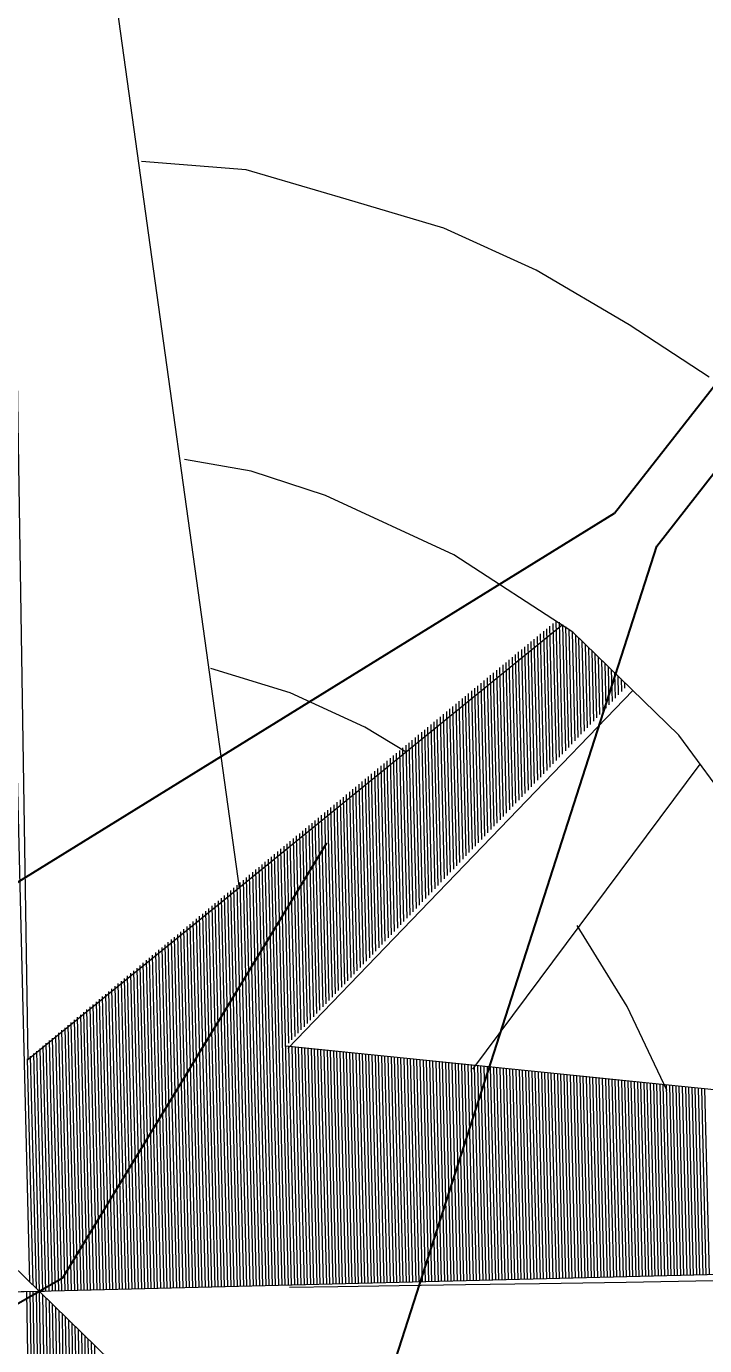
# Model space of a CAD drawing. Header units: metres. Extents: x -2639 to -2278, y 1912 to 2089.
# Drawn here: x -2387.52 to -2383.84, y 2048.69 to 2055.84 of the extents above; entities that cross this region are included whole.
import ezdxf

# ---------------------------------------------------------------- set-up
doc = ezdxf.new("R2010")
doc.units = ezdxf.units.M
for name, color, linetype in [('02', 2, 'Continuous'), ('4', 5, 'Continuous'), ('CONTORNO', 3, 'Continuous')]:
    doc.layers.add(name, color=color, linetype=linetype)
doc.layers.add('PLUMA-01', color=9, linetype='Continuous', lineweight=9)
doc.styles.add('ARIAL NARROW', font='ARIALN.TTF')

# ---------------------------------------------------------------- blocks, each defined once
blk = doc.blocks.new('*X3')
at = {"color": 0}
for p, q in [((-1.54889, 3.2975), (-1.476, 3.2975)), ((-1.54953, 3.2925), (-1.476, 3.2925)), ((-1.54937, 3.29375), (-1.476, 3.29375)), ((-1.54921, 3.295), (-1.476, 3.295)), ((-1.54905, 3.29625), (-1.476, 3.29625)), ((-1.55016, 3.2875), (-1.476, 3.2875)), ((-1.55, 3.28875), (-1.476, 3.28875)), ((-1.54984, 3.29), (-1.476, 3.29)), ((-1.54969, 3.29125), (-1.476, 3.29125)), ((-1.5508, 3.2825), (-1.476, 3.2825)), ((-1.55064, 3.28375), (-1.476, 3.28375)), ((-1.55048, 3.285), (-1.476, 3.285)), ((-1.55032, 3.28625), (-1.476, 3.28625)), ((-1.55159, 3.27625), (-1.476, 3.27625)), ((-1.55143, 3.2775), (-1.476, 3.2775)), ((-1.55127, 3.27875), (-1.476, 3.27875)), ((-1.55112, 3.28), (-1.476, 3.28)), ((-1.55096, 3.28125), (-1.476, 3.28125)), ((-1.55223, 3.27125), (-1.476, 3.27125)), ((-1.55207, 3.2725), (-1.476, 3.2725)), ((-1.55191, 3.27375), (-1.476, 3.27375)), ((-1.55175, 3.275), (-1.476, 3.275)), ((-1.71275, 3.26625), (-1.70278, 3.26625)), ((-1.7115, 3.2675), (-1.70403, 3.2675)), ((-1.71025, 3.26875), (-1.70529, 3.26875)), ((-1.709, 3.27), (-1.70655, 3.27)), ((-1.55286, 3.26625), (-1.476, 3.26625)), ((-1.5527, 3.2675), (-1.476, 3.2675)), ((-1.55254, 3.26875), (-1.476, 3.26875)), ((-1.55239, 3.27), (-1.476, 3.27)), ((-1.71775, 3.26125), (-1.69775, 3.26125)), ((-1.7165, 3.2625), (-1.69901, 3.2625)), ((-1.71525, 3.26375), (-1.70026, 3.26375)), ((-1.714, 3.265), (-1.70152, 3.265)), ((-1.5535, 3.26125), (-1.476, 3.26125)), ((-1.55334, 3.2625), (-1.476, 3.2625)), ((-1.55318, 3.26375), (-1.476, 3.26375)), ((-1.55302, 3.265), (-1.476, 3.265)), ((-1.72275, 3.25625), (-1.69272, 3.25625)), ((-1.7215, 3.2575), (-1.69398, 3.2575)), ((-1.72025, 3.25875), (-1.69524, 3.25875)), ((-1.719, 3.26), (-1.69649, 3.26)), ((-1.55413, 3.25625), (-1.476, 3.25625)), ((-1.55397, 3.2575), (-1.476, 3.2575)), ((-1.55382, 3.25875), (-1.476, 3.25875)), ((-1.55366, 3.26), (-1.476, 3.26)), ((-1.72775, 3.25125), (-1.68769, 3.25125)), ((-1.7265, 3.2525), (-1.68895, 3.2525)), ((-1.72525, 3.25375), (-1.69021, 3.25375)), ((-1.724, 3.255), (-1.69146, 3.255)), ((-1.55477, 3.25125), (-1.476, 3.25125)), ((-1.55461, 3.2525), (-1.476, 3.2525)), ((-1.55445, 3.25375), (-1.476, 3.25375)), ((-1.55429, 3.255), (-1.476, 3.255)), ((-1.73218, 3.24625), (-1.68267, 3.24625)), ((-1.73134, 3.2475), (-1.68392, 3.2475)), ((-1.73025, 3.24875), (-1.68518, 3.24875)), ((-1.729, 3.25), (-1.68644, 3.25)), ((-1.5554, 3.24625), (-1.476, 3.24625)), ((-1.55525, 3.2475), (-1.476, 3.2475)), ((-1.55509, 3.24875), (-1.476, 3.24875)), ((-1.55493, 3.25), (-1.476, 3.25)), ((-1.7336, 3.24375), (-1.68015, 3.24375)), ((-1.73302, 3.245), (-1.68141, 3.245)), ((-1.73262, 3.2425), (-1.6789, 3.2425)), ((-1.73164, 3.24125), (-1.67764, 3.24125)), ((-1.55604, 3.24125), (-1.476, 3.24125)), ((-1.55588, 3.2425), (-1.476, 3.2425)), ((-1.55572, 3.24375), (-1.476, 3.24375)), ((-1.55556, 3.245), (-1.476, 3.245)), ((-1.73065, 3.24), (-1.67638, 3.24)), ((-1.72967, 3.23875), (-1.67513, 3.23875)), ((-1.72868, 3.2375), (-1.67387, 3.2375)), ((-1.7277, 3.23625), (-1.67261, 3.23625)), ((-1.72671, 3.235), (-1.67136, 3.235)), ((-1.55683, 3.235), (-1.476, 3.235)), ((-1.55668, 3.23625), (-1.476, 3.23625)), ((-1.55652, 3.2375), (-1.476, 3.2375)), ((-1.55636, 3.23875), (-1.476, 3.23875)), ((-1.5562, 3.24), (-1.476, 3.24)), ((-1.72573, 3.23375), (-1.6701, 3.23375)), ((-1.72474, 3.2325), (-1.66884, 3.2325)), ((-1.72376, 3.23125), (-1.66759, 3.23125)), ((-1.72277, 3.23), (-1.66633, 3.23)), ((-1.55747, 3.23), (-1.476, 3.23)), ((-1.55731, 3.23125), (-1.476, 3.23125)), ((-1.55715, 3.2325), (-1.476, 3.2325)), ((-1.55699, 3.23375), (-1.476, 3.23375)), ((-1.72179, 3.22875), (-1.66507, 3.22875)), ((-1.7208, 3.2275), (-1.66382, 3.2275)), ((-1.71982, 3.22625), (-1.66256, 3.22625)), ((-1.71884, 3.225), (-1.6613, 3.225)), ((-1.55811, 3.225), (-1.476, 3.225)), ((-1.55795, 3.22625), (-1.476, 3.22625)), ((-1.55779, 3.2275), (-1.476, 3.2275)), ((-1.55763, 3.22875), (-1.476, 3.22875)), ((-1.71785, 3.22375), (-1.66005, 3.22375)), ((-1.71687, 3.2225), (-1.65879, 3.2225)), ((-1.71588, 3.22125), (-1.65753, 3.22125)), ((-1.7149, 3.22), (-1.65628, 3.22)), ((-1.55874, 3.22), (-1.476, 3.22)), ((-1.55858, 3.22125), (-1.476, 3.22125)), ((-1.55842, 3.2225), (-1.476, 3.2225)), ((-1.55826, 3.22375), (-1.476, 3.22375)), ((-1.71391, 3.21875), (-1.65502, 3.21875)), ((-1.71293, 3.2175), (-1.65376, 3.2175)), ((-1.71194, 3.21625), (-1.65251, 3.21625)), ((-1.71096, 3.215), (-1.65125, 3.215)), ((-1.55938, 3.215), (-1.476, 3.215)), ((-1.55922, 3.21625), (-1.476, 3.21625)), ((-1.55906, 3.2175), (-1.476, 3.2175)), ((-1.5589, 3.21875), (-1.476, 3.21875)), ((-1.70997, 3.21375), (-1.64999, 3.21375)), ((-1.70899, 3.2125), (-1.64874, 3.2125)), ((-1.708, 3.21125), (-1.64748, 3.21125)), ((-1.70702, 3.21), (-1.64622, 3.21)), ((-1.56001, 3.21), (-1.476, 3.21)), ((-1.55985, 3.21125), (-1.476, 3.21125)), ((-1.55969, 3.2125), (-1.476, 3.2125)), ((-1.55954, 3.21375), (-1.476, 3.21375)), ((-1.70604, 3.20875), (-1.64497, 3.20875)), ((-1.70505, 3.2075), (-1.64371, 3.2075)), ((-1.70407, 3.20625), (-1.64245, 3.20625)), ((-1.70308, 3.205), (-1.6412, 3.205)), ((-1.56065, 3.205), (-1.476, 3.205)), ((-1.56049, 3.20625), (-1.476, 3.20625)), ((-1.56033, 3.2075), (-1.476, 3.2075)), ((-1.56017, 3.20875), (-1.476, 3.20875)), ((-1.7021, 3.20375), (-1.63994, 3.20375)), ((-1.70111, 3.2025), (-1.63868, 3.2025)), ((-1.70013, 3.20125), (-1.63743, 3.20125)), ((-1.69914, 3.2), (-1.63617, 3.2)), ((-1.69816, 3.19875), (-1.63491, 3.19875)), ((-1.56144, 3.19875), (-1.476, 3.19875)), ((-1.56128, 3.2), (-1.476, 3.2)), ((-1.56112, 3.20125), (-1.476, 3.20125)), ((-1.56097, 3.2025), (-1.476, 3.2025)), ((-1.56081, 3.20375), (-1.476, 3.20375)), ((-1.69717, 3.1975), (-1.63366, 3.1975)), ((-1.69619, 3.19625), (-1.6324, 3.19625)), ((-1.6952, 3.195), (-1.63114, 3.195)), ((-1.69422, 3.19375), (-1.62989, 3.19375)), ((-1.56208, 3.19375), (-1.476, 3.19375)), ((-1.56192, 3.195), (-1.476, 3.195)), ((-1.56176, 3.19625), (-1.476, 3.19625)), ((-1.5616, 3.1975), (-1.476, 3.1975)), ((-1.69324, 3.1925), (-1.62863, 3.1925)), ((-1.69225, 3.19125), (-1.62737, 3.19125)), ((-1.69127, 3.19), (-1.62612, 3.19)), ((-1.69028, 3.18875), (-1.62486, 3.18875)), ((-1.56271, 3.18875), (-1.476, 3.18875)), ((-1.56255, 3.19), (-1.476, 3.19)), ((-1.5624, 3.19125), (-1.476, 3.19125)), ((-1.56224, 3.1925), (-1.476, 3.1925)), ((-1.6893, 3.1875), (-1.6236, 3.1875)), ((-1.68831, 3.18625), (-1.62235, 3.18625)), ((-1.68733, 3.185), (-1.62109, 3.185)), ((-1.68634, 3.18375), (-1.61983, 3.18375)), ((-1.56335, 3.18375), (-1.476, 3.18375)), ((-1.56319, 3.185), (-1.476, 3.185)), ((-1.56303, 3.18625), (-1.476, 3.18625)), ((-1.56287, 3.1875), (-1.476, 3.1875)), ((-1.68536, 3.1825), (-1.61858, 3.1825)), ((-1.68437, 3.18125), (-1.61732, 3.18125)), ((-1.68339, 3.18), (-1.61606, 3.18)), ((-1.6824, 3.17875), (-1.61481, 3.17875)), ((-1.56398, 3.17875), (-1.476, 3.17875)), ((-1.56382, 3.18), (-1.476, 3.18)), ((-1.56367, 3.18125), (-1.476, 3.18125)), ((-1.56351, 3.1825), (-1.476, 3.1825)), ((-1.68142, 3.1775), (-1.61355, 3.1775)), ((-1.68044, 3.17625), (-1.61229, 3.17625)), ((-1.67945, 3.175), (-1.61104, 3.175)), ((-1.67847, 3.17375), (-1.60978, 3.17375)), ((-1.56462, 3.17375), (-1.476, 3.17375)), ((-1.56446, 3.175), (-1.476, 3.175)), ((-1.5643, 3.17625), (-1.476, 3.17625)), ((-1.56414, 3.1775), (-1.476, 3.1775)), ((-1.67748, 3.1725), (-1.60852, 3.1725)), ((-1.6765, 3.17125), (-1.60727, 3.17125)), ((-1.67551, 3.17), (-1.60601, 3.17)), ((-1.67453, 3.16875), (-1.60475, 3.16875)), ((-1.56525, 3.16875), (-1.476, 3.16875)), ((-1.5651, 3.17), (-1.476, 3.17)), ((-1.56494, 3.17125), (-1.476, 3.17125)), ((-1.56478, 3.1725), (-1.476, 3.1725)), ((-1.67354, 3.1675), (-1.6035, 3.1675)), ((-1.67256, 3.16625), (-1.60224, 3.16625)), ((-1.67157, 3.165), (-1.60098, 3.165)), ((-1.67059, 3.16375), (-1.59973, 3.16375)), ((-1.56589, 3.16375), (-1.476, 3.16375)), ((-1.56573, 3.165), (-1.476, 3.165)), ((-1.56557, 3.16625), (-1.476, 3.16625)), ((-1.56541, 3.1675), (-1.476, 3.1675)), ((-1.6696, 3.1625), (-1.59847, 3.1625)), ((-1.66862, 3.16125), (-1.59721, 3.16125)), ((-1.66763, 3.16), (-1.59596, 3.16)), ((-1.66665, 3.15875), (-1.5947, 3.15875)), ((-1.66567, 3.1575), (-1.59344, 3.1575)), ((-1.56668, 3.1575), (-1.476, 3.1575)), ((-1.56653, 3.15875), (-1.476, 3.15875)), ((-1.56637, 3.16), (-1.476, 3.16)), ((-1.56621, 3.16125), (-1.476, 3.16125)), ((-1.56605, 3.1625), (-1.476, 3.1625)), ((-1.66468, 3.15625), (-1.59219, 3.15625)), ((-1.6637, 3.155), (-1.59093, 3.155)), ((-1.66271, 3.15375), (-1.58967, 3.15375)), ((-1.66173, 3.1525), (-1.58842, 3.1525)), ((-1.56732, 3.1525), (-1.476, 3.1525)), ((-1.56716, 3.15375), (-1.476, 3.15375)), ((-1.567, 3.155), (-1.476, 3.155)), ((-1.56684, 3.15625), (-1.476, 3.15625)), ((-1.66074, 3.15125), (-1.58716, 3.15125)), ((-1.65976, 3.15), (-1.5859, 3.15)), ((-1.65877, 3.14875), (-1.58465, 3.14875)), ((-1.65779, 3.1475), (-1.58339, 3.1475)), ((-1.56796, 3.1475), (-1.476, 3.1475)), ((-1.5678, 3.14875), (-1.476, 3.14875)), ((-1.56764, 3.15), (-1.476, 3.15)), ((-1.56748, 3.15125), (-1.476, 3.15125)), ((-1.6568, 3.14625), (-1.58213, 3.14625)), ((-1.65582, 3.145), (-1.58088, 3.145)), ((-1.65483, 3.14375), (-1.57962, 3.14375)), ((-1.65385, 3.1425), (-1.57836, 3.1425)), ((-1.56859, 3.1425), (-1.476, 3.1425)), ((-1.56843, 3.14375), (-1.476, 3.14375)), ((-1.56827, 3.145), (-1.476, 3.145)), ((-1.56811, 3.14625), (-1.476, 3.14625)), ((-1.65287, 3.14125), (-1.57711, 3.14125)), ((-1.65188, 3.14), (-1.57585, 3.14)), ((-1.6509, 3.13875), (-1.57459, 3.13875)), ((-1.64991, 3.1375), (-1.57334, 3.1375)), ((-1.56923, 3.1375), (-1.476, 3.1375)), ((-1.56907, 3.13875), (-1.476, 3.13875)), ((-1.56891, 3.14), (-1.476, 3.14)), ((-1.56875, 3.14125), (-1.476, 3.14125)), ((-1.64893, 3.13625), (-1.57208, 3.13625)), ((-1.64794, 3.135), (-1.57082, 3.135)), ((-1.64696, 3.13375), (-1.476, 3.13375)), ((-1.64597, 3.1325), (-1.476, 3.1325)), ((-1.56954, 3.135), (-1.476, 3.135)), ((-1.56939, 3.13625), (-1.476, 3.13625)), ((-1.64499, 3.13125), (-1.476, 3.13125)), ((-1.644, 3.13), (-1.476, 3.13)), ((-1.64302, 3.12875), (-1.476, 3.12875)), ((-1.64203, 3.1275), (-1.476, 3.1275)), ((-1.64105, 3.12625), (-1.476, 3.12625)), ((-1.64007, 3.125), (-1.476, 3.125)), ((-1.63908, 3.12375), (-1.476, 3.12375)), ((-1.6381, 3.1225), (-1.476, 3.1225)), ((-1.63711, 3.12125), (-1.476, 3.12125)), ((-1.63613, 3.12), (-1.476, 3.12)), ((-1.63514, 3.11875), (-1.476, 3.11875)), ((-1.63416, 3.1175), (-1.476, 3.1175)), ((-1.63317, 3.11625), (-1.476, 3.11625)), ((-1.63219, 3.115), (-1.476, 3.115)), ((-1.6312, 3.11375), (-1.476, 3.11375)), ((-1.63022, 3.1125), (-1.476, 3.1125)), ((-1.62923, 3.11125), (-1.476, 3.11125)), ((-1.62825, 3.11), (-1.476, 3.11)), ((-1.62727, 3.10875), (-1.476, 3.10875)), ((-1.62628, 3.1075), (-1.476, 3.1075)), ((-1.6253, 3.10625), (-1.476, 3.10625)), ((-1.62431, 3.105), (-1.476, 3.105)), ((-1.62333, 3.10375), (-1.476, 3.10375)), ((-1.62234, 3.1025), (-1.476, 3.1025)), ((-1.62136, 3.10125), (-1.476, 3.10125)), ((-1.62037, 3.1), (-1.476, 3.1)), ((-1.61939, 3.09875), (-1.476, 3.09875)), ((-1.6184, 3.0975), (-1.476, 3.0975)), ((-1.61742, 3.09625), (-1.476, 3.09625)), ((-1.61643, 3.095), (-1.476, 3.095)), ((-1.61545, 3.09375), (-1.476, 3.09375)), ((-1.61447, 3.0925), (-1.476, 3.0925)), ((-1.61348, 3.09125), (-1.476, 3.09125)), ((-1.6125, 3.09), (-1.476, 3.09)), ((-1.61151, 3.08875), (-1.476, 3.08875)), ((-1.61053, 3.0875), (-1.476, 3.0875)), ((-1.60954, 3.08625), (-1.476, 3.08625)), ((-1.60856, 3.085), (-1.476, 3.085)), ((-1.60757, 3.08375), (-1.476, 3.08375)), ((-1.60659, 3.0825), (-1.476, 3.0825)), ((-1.6056, 3.08125), (-1.476, 3.08125)), ((-1.60462, 3.08), (-1.476, 3.08)), ((-1.60363, 3.07875), (-1.476, 3.07875)), ((-1.60265, 3.0775), (-1.476, 3.0775)), ((-1.60167, 3.07625), (-1.476, 3.07625)), ((-1.60068, 3.075), (-1.476, 3.075)), ((-1.5997, 3.07375), (-1.476, 3.07375)), ((-1.59871, 3.0725), (-1.476, 3.0725)), ((-1.59773, 3.07125), (-1.476, 3.07125)), ((-1.59674, 3.07), (-1.476, 3.07)), ((-1.59576, 3.06875), (-1.476, 3.06875)), ((-1.59477, 3.0675), (-1.476, 3.0675)), ((-1.59379, 3.06625), (-1.476, 3.06625)), ((-1.5928, 3.065), (-1.476, 3.065)), ((-1.59182, 3.06375), (-1.476, 3.06375)), ((-1.59083, 3.0625), (-1.476, 3.0625)), ((-1.58985, 3.06125), (-1.476, 3.06125)), ((-1.58887, 3.06), (-1.476, 3.06)), ((-1.58788, 3.05875), (-1.476, 3.05875)), ((-1.5869, 3.0575), (-1.476, 3.0575)), ((-1.58591, 3.05625), (-1.476, 3.05625)), ((-1.58493, 3.055), (-1.476, 3.055)), ((-1.58394, 3.05375), (-1.476, 3.05375)), ((-1.58296, 3.0525), (-1.476, 3.0525)), ((-1.58197, 3.05125), (-1.476, 3.05125)), ((-1.58099, 3.05), (-1.476, 3.05)), ((-1.58, 3.04875), (-1.476, 3.04875)), ((-1.57902, 3.0475), (-1.476, 3.0475)), ((-1.57803, 3.04625), (-1.476, 3.04625)), ((-1.57705, 3.045), (-1.476, 3.045)), ((-1.57606, 3.04375), (-1.476, 3.04375)), ((-1.57508, 3.0425), (-1.476, 3.0425)), ((-1.5741, 3.04125), (-1.476, 3.04125)), ((-1.57311, 3.04), (-1.476, 3.04)), ((-1.57213, 3.03875), (-1.476, 3.03875)), ((-1.57114, 3.0375), (-1.476, 3.0375)), ((-1.57016, 3.03625), (-1.476, 3.03625)), ((-1.56917, 3.035), (-1.47605, 3.035)), ((-1.56819, 3.03375), (-1.47731, 3.03375)), ((-2.30906, 3.03125), (-1.47982, 3.03125)), ((-1.5672, 3.0325), (-1.47857, 3.0325))]:
    blk.add_line(p, q, dxfattribs=at)
blk = doc.blocks.new('*X5')
at = {"color": 0}
for p, q in [((-1.45596, 3.055), (-0.81503, 3.055)), ((-1.45471, 3.05625), (-0.82536, 3.05625)), ((-1.46099, 3.05), (-0.77372, 3.05)), ((-1.45973, 3.05125), (-0.78405, 3.05125)), ((-1.45848, 3.0525), (-0.79437, 3.0525)), ((-1.45722, 3.05375), (-0.8047, 3.05375)), ((-1.46726, 3.04375), (-0.72208, 3.04375)), ((-1.46601, 3.045), (-0.73241, 3.045)), ((-1.46475, 3.04625), (-0.74274, 3.04625)), ((-1.4635, 3.0475), (-0.75306, 3.0475)), ((-1.46224, 3.04875), (-0.76339, 3.04875)), ((-1.47229, 3.03875), (-0.68077, 3.03875)), ((-1.47103, 3.04), (-0.6911, 3.04)), ((-1.46978, 3.04125), (-0.70142, 3.04125)), ((-1.46852, 3.0425), (-0.71175, 3.0425)), ((-1.476, 3.035), (-0.64979, 3.035)), ((-1.476, 3.03375), (-0.63946, 3.03375)), ((-1.4748, 3.03625), (-0.66011, 3.03625)), ((-1.47354, 3.0375), (-0.67044, 3.0375)), ((-1.476, 3.0325), (-0.62913, 3.0325)), ((-1.476, 3.03125), (-1.37835, 3.03125)), ((-1.476, 3.03), (-1.37735, 3.03))]:
    blk.add_line(p, q, dxfattribs=at)
blk = doc.blocks.new('A$C1D8E714A')
at = {"layer": 'CONTORNO', "color": 124}
for p, q in [((28.523, 30.804), (42.56, 48.746)), ((28.962, 30.46), (42.999, 48.403)), ((17.058, 23.717), (28.523, 30.804)), ((24.842, 17.626), (28.962, 30.46)), ((25.516, 27.358), (22.757, 22.817)), ((22.757, 22.817), (22.276, 22.538))]:
    blk.add_line(p, q, dxfattribs=at)
at = {"layer": 'PLUMA-01'}
for p, q in [((22.083, 45.033), (24.602, 26.889)), ((22.083, 45.033), (22.398, 25.096)), ((24.677, 34.386), (23.583, 34.475)), ((25.721, 34.083), (24.677, 34.386)), ((26.739, 33.779), (25.721, 34.083)), ((27.705, 33.341), (26.739, 33.779)), ((28.674, 32.77), (27.705, 33.341)), ((29.509, 32.223), (28.674, 32.77)), ((24.727, 31.242), (24.032, 31.364)), ((25.504, 30.987), (24.727, 31.242)), ((26.846, 30.369), (25.504, 30.987)), ((28.085, 29.562), (26.846, 30.369)), ((27.975, 29.634), (22.398, 25.096)), ((29.195, 28.487), (28.085, 29.562)), ((25.136, 28.929), (24.306, 29.183)), ((25.112, 25.216), (28.714, 28.953)), ((25.915, 28.568), (25.136, 28.929)), ((16.143, 28.882), (22.518, 22.678)), ((26.345, 28.307), (25.915, 28.568)), ((30.121, 27.222), (29.195, 28.487)), ((27.041, 25.001), (29.416, 28.184)), ((28.653, 25.653), (28.133, 26.498)), ((29.067, 24.78), (28.653, 25.653)), ((44.789, 23.226), (25.089, 25.24)), ((29.067, 24.776), (29.067, 24.78)), ((44.789, 23.226), (0.004, 22.128)), ((25.634, 22.727), (25.128, 22.719)), ((26.274, 22.737), (25.634, 22.727)), ((26.966, 22.748), (26.274, 22.737)), ((27.739, 22.76), (26.966, 22.748)), ((28.645, 22.774), (27.739, 22.76)), ((29.551, 22.789), (28.645, 22.774)), ((22.57, 22.678), (0, 22.322)), ((22.518, 22.678), (28.837, 16.527))]:
    blk.add_line(p, q, dxfattribs=at)
for name, p, xscale, yscale, zscale, rotation in [('*X3', (-57.378, -18.627), 26.65005798341788, 26.65005798341788, 26.65005798341788, 271.4047504280917), ('*X5', (-57.735, -17.93), 26.65005798341763, 26.65005798341763, 26.65005798341763, 270.904750428092)]:
    blk.add_blockref(name, p, dxfattribs=dict(at, xscale=xscale, yscale=yscale, zscale=zscale, rotation=rotation))

msp = doc.modelspace()

# ---------------------------------------------------------------- block references
at = {"layer": '02', "xscale": 0.5197499999998852, "yscale": 0.5197499999998852, "zscale": 0.5197499999998852}
for p in [(-2399.1513, 2037.192), (-2399.1513, 2037.192, 2.1894)]:
    msp.add_blockref('A$C1D8E714A', p, dxfattribs=at)

# ---------------------------------------------------------------- texts
at = {"layer": '4', "color": 1, "linetype": 'Continuous', "style": 'ARIAL NARROW'}
msp.add_text('TERRENO AGRICOLA', height=2.892775, rotation=37.11267, dxfattribs=at).set_placement((-2388.5111, 2026.7434))

doc.saveas('drawing.dxf')
